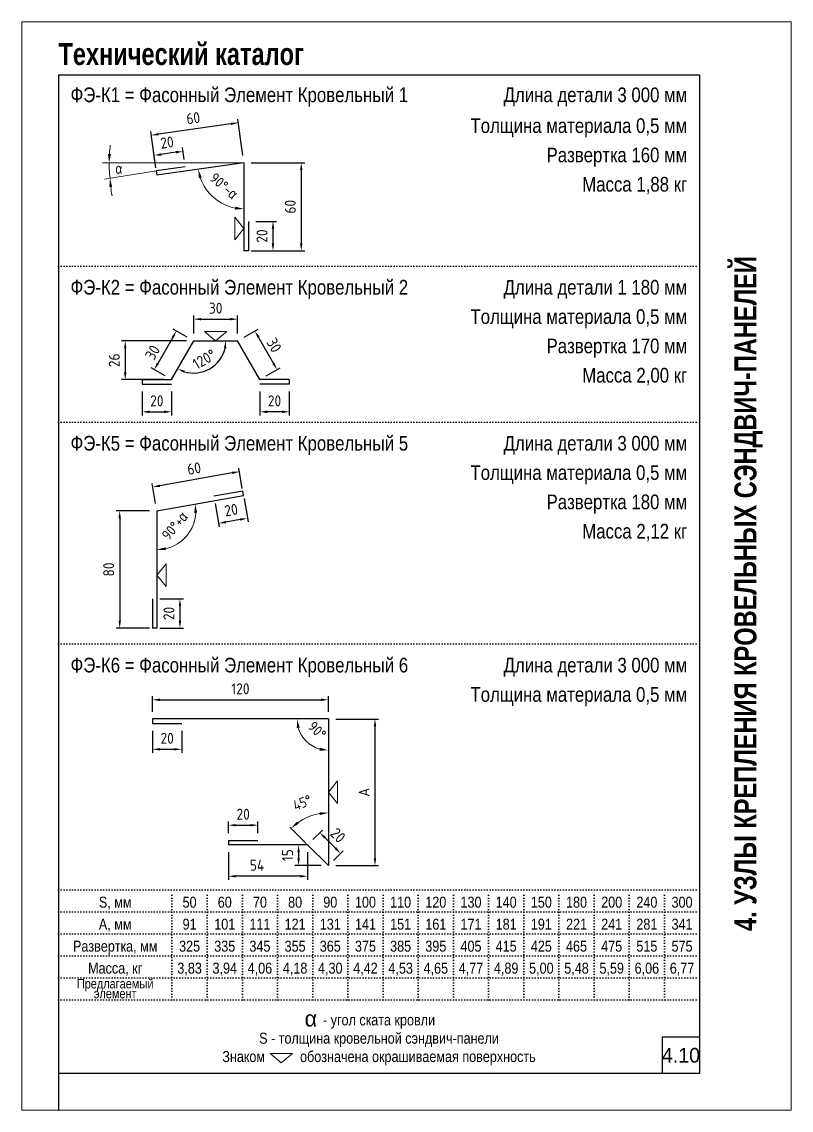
# Model space of a CAD drawing. Extents: x 5821 to 16321, y -13531 to 5774.
# Drawn here: x 15271 to 16321, y -9076 to -7591 of the extents above; entities that cross this region are included whole.
import ezdxf
from ezdxf.enums import TextEntityAlignment as Align

# ---------------------------------------------------------------- set-up
doc = ezdxf.new("R2010")
doc.units = 0
doc.header["$LTSCALE"] = 3
doc.linetypes.add('DOT2', pattern=[0.125, 0, -0.125])
doc.layers.get('0').update_dxf_attribs({"linetype": 'CONTINUOUS', "lineweight": 30})
doc.layers.get('DEFPOINTS').update_dxf_attribs({"linetype": 'CONTINUOUS'})
for name, color, linetype, lineweight in [('new_fill', 8, 'CONTINUOUS', 13), ('RAZMER', 7, 'CONTINUOUS', 9), ('Нащельники', 1, 'CONTINUOUS', 30)]:
    doc.layers.add(name, color=color, linetype=linetype, lineweight=lineweight)
doc.layers.add('Punktir', color=7, linetype='CONTINUOUS')
doc.styles.add('LOGO', font='HATTEN.TTF')
doc.styles.add('ROMANS', font='romans.shx', dxfattribs={"width": 0.85})
doc.styles.add('style1', font='ARIALN.TTF')
doc.styles.add('style2', font='impact.TTF')
doc.dimstyles.new('2.5', dxfattribs={"dimscale": 5, "dimtxt": 3, "dimasz": 2, "dimexe": 1, "dimexo": 2, "dimgap": 0, "dimtad": 0, "dimdec": 0, "dimlfac": 0.5, "dimzin": 9, "dimdsep": 46, "dimtxsty": 'ROMANS', "dimcen": -3, "dimdle": 1, "dimclrd": 256, "dimclre": 256, "dimclrt": 256, "dimadec": 0, "dimazin": 0, "dimtfac": 1, "dimtdec": 0, "dimtofl": 0, "dimtmove": 2, "dimatfit": 3, "dimfxl": 0, "dimtvp": 1, "dimtolj": 1, "dimtzin": 9, "dimarcsym": 0})
doc.dimstyles.get("Standard").update_dxf_attribs({"dimscale": 0, "dimtxt": 3, "dimasz": 3, "dimexe": 2.5, "dimexo": 2.5, "dimgap": 1.5, "dimtad": 0, "dimdec": 0, "dimzin": 9, "dimdsep": 46, "dimtxsty": 'ROMANS', "dimcen": -3, "dimdle": 1.25, "dimadec": 0, "dimazin": 0, "dimtfac": 0.75, "dimtdec": 0, "dimtofl": 0, "dimtmove": 2, "dimatfit": 3, "dimfxl": 0, "dimtvp": 1.5, "dimtolj": 1, "dimtzin": 0, "dimarcsym": 0})

# ---------------------------------------------------------------- blocks, each defined once
blk = doc.blocks.new('*D1216')
at = {"layer": 'DEFPOINTS', "color": 0, "transparency": 16777216}
for p in [(15447.7, -7746), (15574.3, -7783.6), (15455.5, -7800.6)]:
    blk.add_point(p, dxfattribs=at)
at = {"layer": 'RAZMER', "lineweight": -2, "transparency": 16777216}
for p, q in [((15556.6, -7730.5), (15457.6, -7744.6)), ((15572.9, -7773.7), (15565.8, -7724.1)), ((15454.1, -7790.7), (15447, -7741.1))]:
    blk.add_line(p, q, dxfattribs=at)
at = {"layer": 'RAZMER', "transparency": 16777216}
for points in [[(15556.4, -7728.8), (15556.8, -7732.1), (15566.5, -7729.1)], [(15457.4, -7743), (15457.8, -7746.3), (15447.7, -7746)]]:
    blk.add_solid(points, dxfattribs=at)
at = {"layer": 'RAZMER', "transparency": 16777216, "insert": (15505, -7722.7), "char_height": 15, "attachment_point": 5, "rotation": 8.1376, "style": 'ROMANS'}
blk.add_mtext('\\A1;60', dxfattribs=at)
blk = doc.blocks.new('*D1217')
at = {"layer": 'DEFPOINTS', "color": 0, "transparency": 16777216}
for p in [(15451.6, -7773.6), (15454.6, -7794.6), (15494.2, -7789)]:
    blk.add_point(p, dxfattribs=at)
at = {"layer": 'RAZMER', "lineweight": -2, "transparency": 16777216}
for p, q in [((15492.8, -7779.1), (15490.5, -7763)), ((15453.2, -7784.7), (15450.9, -7768.6)), ((15481.3, -7769.3), (15461.5, -7772.2))]:
    blk.add_line(p, q, dxfattribs=at)
at = {"layer": 'RAZMER', "transparency": 16777216}
for points in [[(15461.3, -7770.5), (15461.8, -7773.8), (15451.6, -7773.6)], [(15481.1, -7767.7), (15481.6, -7771), (15491.2, -7767.9)]]:
    blk.add_solid(points, dxfattribs=at)
at = {"layer": 'RAZMER', "transparency": 16777216, "insert": (15469.3, -7755.9), "char_height": 15, "attachment_point": 5, "rotation": 8.1376, "style": 'ROMANS'}
blk.add_mtext('\\A1;20', dxfattribs=at)
blk = doc.blocks.new('*D1218')
at = {"layer": 'DEFPOINTS', "color": 0, "transparency": 16777216}
for p in [(15574.3, -7783.6), (15574.3, -7903.6), (15652.5, -7903.6)]:
    blk.add_point(p, dxfattribs=at)
at = {"layer": 'RAZMER', "lineweight": -2, "transparency": 16777216}
for p, q in [((15584.3, -7783.6), (15657.5, -7783.6)), ((15652.5, -7793.6), (15652.5, -7893.6)), ((15584.3, -7903.6), (15657.5, -7903.6))]:
    blk.add_line(p, q, dxfattribs=at)
at = {"layer": 'RAZMER', "transparency": 16777216}
for points in [[(15650.8, -7793.6), (15654.1, -7793.6), (15652.5, -7783.6)], [(15650.8, -7893.6), (15654.1, -7893.6), (15652.5, -7903.6)]]:
    blk.add_solid(points, dxfattribs=at)
at = {"layer": 'RAZMER', "transparency": 16777216, "insert": (15637.5, -7843.6), "char_height": 15, "attachment_point": 5, "rotation": 90, "style": 'ROMANS'}
blk.add_mtext('\\A1;60', dxfattribs=at)
blk = doc.blocks.new('*D1219')
at = {"layer": 'DEFPOINTS', "color": 0, "transparency": 16777216}
for p in [(15580.3, -7863.6), (15580.3, -7903.6), (15613.9, -7903.6)]:
    blk.add_point(p, dxfattribs=at)
at = {"layer": 'RAZMER', "lineweight": -2, "transparency": 16777216}
for p, q in [((15590.3, -7863.6), (15618.9, -7863.6)), ((15613.9, -7873.6), (15613.9, -7893.6)), ((15590.3, -7903.6), (15618.9, -7903.6))]:
    blk.add_line(p, q, dxfattribs=at)
at = {"layer": 'RAZMER', "transparency": 16777216}
for points in [[(15612.2, -7873.6), (15615.6, -7873.6), (15613.9, -7863.6)], [(15612.2, -7893.6), (15615.6, -7893.6), (15613.9, -7903.6)]]:
    blk.add_solid(points, dxfattribs=at)
at = {"layer": 'RAZMER', "transparency": 16777216, "insert": (15598.9, -7883.6), "char_height": 15, "attachment_point": 5, "rotation": 90, "style": 'ROMANS'}
blk.add_mtext('\\A1;20', dxfattribs=at)
blk = doc.blocks.new('*D1220')
at = {"layer": 'DEFPOINTS', "color": 0, "transparency": 16777216}
for p in [(15574.3, -7783.6), (15574.3, -7783.6), (15455.5, -7800.6), (15523, -7820.1), (15574.3, -7903.6)]:
    blk.add_point(p, dxfattribs=at)
at = {"layer": 'RAZMER', "color": 0, "lineweight": 0, "transparency": 16777216}
blk.add_arc((15574.3, -7783.6), 63, 199.0673, 259.0703, dxfattribs=at)
at = {"layer": 'RAZMER', "color": 0, "transparency": 16777216}
for points in [[(15512.8, -7804.7), (15516.7, -7803.7), (15511.9, -7792.5)], [(15562.5, -7843.5), (15562.2, -7847.5), (15574.3, -7846.6)]]:
    blk.add_solid(points, dxfattribs=at)
at = {"layer": 'RAZMER', "color": 0, "transparency": 16777216, "insert": (15546.9, -7815.2), "char_height": 14, "attachment_point": 5, "rotation": 319.0688, "style": 'ROMANS'}
blk.add_mtext('\\A1;{\\Fromans.shx|c204;90}°{\\Fromans.shx|c204;-\\fGreekS|b0|i0|c204|p0;α}', dxfattribs=at)
blk = doc.blocks.new('*D1221')
at = {"layer": 'DEFPOINTS', "color": 0, "transparency": 16777216}
for p in [(15661.2, -8714.2), (15648.8, -8742.5), (15689.5, -8742.5)]:
    blk.add_point(p, dxfattribs=at)
at = {"layer": 'RAZMER', "lineweight": -2, "transparency": 16777216}
for p, q in [((15651.2, -8714.2), (15643.8, -8714.2)), ((15648.8, -8724.2), (15648.8, -8732.5)), ((15679.5, -8742.5), (15643.8, -8742.5))]:
    blk.add_line(p, q, dxfattribs=at)
at = {"layer": 'RAZMER', "transparency": 16777216}
for points in [[(15647.2, -8724.2), (15650.5, -8724.2), (15648.8, -8714.2)], [(15647.2, -8732.5), (15650.5, -8732.5), (15648.8, -8742.5)]]:
    blk.add_solid(points, dxfattribs=at)
at = {"layer": 'RAZMER', "transparency": 16777216, "insert": (15633.8, -8728.3), "char_height": 15, "attachment_point": 5, "rotation": 90, "style": 'ROMANS'}
blk.add_mtext('\\A1;{\\Fromans.shx|c204;15}', dxfattribs=at)
blk = doc.blocks.new('*D1222')
at = {"layer": 'DEFPOINTS', "color": 0, "transparency": 16777216}
for p in [(15689.5, -8516.3), (15449.5, -8542.6), (15689.5, -8542.5)]:
    blk.add_point(p, dxfattribs=at)
at = {"layer": 'RAZMER', "lineweight": -2, "transparency": 16777216}
for p, q in [((15449.5, -8532.6), (15449.5, -8511.3)), ((15459.5, -8516.3), (15679.5, -8516.3)), ((15689.5, -8532.5), (15689.5, -8511.3))]:
    blk.add_line(p, q, dxfattribs=at)
at = {"layer": 'RAZMER', "transparency": 16777216}
for points in [[(15459.5, -8514.6), (15459.5, -8517.9), (15449.5, -8516.3)], [(15679.5, -8514.6), (15679.5, -8517.9), (15689.5, -8516.3)]]:
    blk.add_solid(points, dxfattribs=at)
at = {"layer": 'RAZMER', "transparency": 16777216, "insert": (15569.5, -8501.3), "char_height": 15, "attachment_point": 5, "style": 'ROMANS'}
blk.add_mtext('\\A1;120', dxfattribs=at)
blk = doc.blocks.new('*D1223')
at = {"layer": 'DEFPOINTS', "color": 0, "transparency": 16777216}
for p in [(15689.5, -8542.5), (15689.5, -8742.5), (15753.1, -8742.5)]:
    blk.add_point(p, dxfattribs=at)
at = {"layer": 'RAZMER', "lineweight": -2, "transparency": 16777216}
for p, q in [((15699.5, -8542.5), (15758.1, -8542.5)), ((15753.1, -8552.5), (15753.1, -8732.5)), ((15699.5, -8742.5), (15758.1, -8742.5))]:
    blk.add_line(p, q, dxfattribs=at)
at = {"layer": 'RAZMER', "transparency": 16777216}
for points in [[(15751.4, -8552.5), (15754.8, -8552.5), (15753.1, -8542.5)], [(15751.4, -8732.5), (15754.8, -8732.5), (15753.1, -8742.5)]]:
    blk.add_solid(points, dxfattribs=at)
at = {"layer": 'RAZMER', "transparency": 16777216, "insert": (15738.1, -8642.5), "char_height": 15, "attachment_point": 5, "rotation": 90, "style": 'ROMANS'}
blk.add_mtext('\\A1;A', dxfattribs=at)
blk = doc.blocks.new('*D1224')
at = {"layer": 'DEFPOINTS', "color": 0, "transparency": 16777216}
for p in [(15449.5, -8548.6), (15489.5, -8548.5), (15489.5, -8583.8)]:
    blk.add_point(p, dxfattribs=at)
at = {"layer": 'RAZMER', "lineweight": -2, "transparency": 16777216}
for p, q in [((15449.5, -8558.6), (15449.5, -8588.8)), ((15489.5, -8558.5), (15489.5, -8588.8)), ((15459.5, -8583.8), (15479.5, -8583.8))]:
    blk.add_line(p, q, dxfattribs=at)
at = {"layer": 'RAZMER', "transparency": 16777216}
for points in [[(15459.5, -8582.2), (15459.5, -8585.5), (15449.5, -8583.8)], [(15479.5, -8582.2), (15479.5, -8585.5), (15489.5, -8583.8)]]:
    blk.add_solid(points, dxfattribs=at)
at = {"layer": 'RAZMER', "transparency": 16777216, "insert": (15469.5, -8568.8), "char_height": 15, "attachment_point": 5, "style": 'ROMANS'}
blk.add_mtext('\\A1;20', dxfattribs=at)
blk = doc.blocks.new('*D1225')
at = {"layer": 'DEFPOINTS', "color": 0, "transparency": 16777216}
for p in [(15593.2, -8687.4), (15553.2, -8708.2), (15593.2, -8708.2)]:
    blk.add_point(p, dxfattribs=at)
at = {"layer": 'RAZMER', "lineweight": -2, "transparency": 16777216}
for p, q in [((15553.2, -8698.2), (15553.2, -8682.4)), ((15593.2, -8698.2), (15593.2, -8682.4)), ((15563.2, -8687.4), (15583.2, -8687.4))]:
    blk.add_line(p, q, dxfattribs=at)
at = {"layer": 'RAZMER', "transparency": 16777216}
for points in [[(15563.2, -8685.7), (15563.2, -8689.1), (15553.2, -8687.4)], [(15583.2, -8685.7), (15583.2, -8689.1), (15593.2, -8687.4)]]:
    blk.add_solid(points, dxfattribs=at)
at = {"layer": 'RAZMER', "transparency": 16777216, "insert": (15573.2, -8672.4), "char_height": 15, "attachment_point": 5, "style": 'ROMANS'}
blk.add_mtext('\\A1;20', dxfattribs=at)
blk = doc.blocks.new('*D1226')
at = {"layer": 'DEFPOINTS', "color": 0, "transparency": 16777216}
for p in [(15661.2, -8714.2), (15706.1, -8725.8), (15689.5, -8742.5)]:
    blk.add_point(p, dxfattribs=at)
at = {"layer": 'RAZMER', "lineweight": -2, "transparency": 16777216}
for p, q in [((15668.3, -8707.1), (15681.4, -8694)), ((15684.9, -8704.6), (15699.1, -8718.7)), ((15696.6, -8735.4), (15709.7, -8722.3))]:
    blk.add_line(p, q, dxfattribs=at)
at = {"layer": 'RAZMER', "transparency": 16777216}
for points in [[(15686.1, -8703.4), (15683.7, -8705.8), (15677.8, -8697.5)], [(15700.2, -8717.6), (15697.9, -8719.9), (15706.1, -8725.8)]]:
    blk.add_solid(points, dxfattribs=at)
at = {"layer": 'RAZMER', "transparency": 16777216, "insert": (15702.6, -8701.1), "char_height": 15, "attachment_point": 5, "rotation": 315.0243, "style": 'ROMANS'}
blk.add_mtext('\\A1;20', dxfattribs=at)
blk = doc.blocks.new('*D1227')
at = {"layer": 'DEFPOINTS', "color": 0, "transparency": 16777216}
for p in [(15553.2, -8714.2), (15661.2, -8714.2), (15553.2, -8757)]:
    blk.add_point(p, dxfattribs=at)
at = {"layer": 'RAZMER', "lineweight": -2, "transparency": 16777216}
for p, q in [((15553.2, -8724.2), (15553.2, -8762)), ((15661.2, -8724.2), (15661.2, -8762)), ((15651.2, -8757), (15563.2, -8757))]:
    blk.add_line(p, q, dxfattribs=at)
at = {"layer": 'RAZMER', "transparency": 16777216}
for points in [[(15563.2, -8755.3), (15563.2, -8758.7), (15553.2, -8757)], [(15651.2, -8755.3), (15651.2, -8758.7), (15661.2, -8757)]]:
    blk.add_solid(points, dxfattribs=at)
at = {"layer": 'RAZMER', "transparency": 16777216, "insert": (15592.2, -8742), "char_height": 15, "attachment_point": 5, "style": 'ROMANS'}
blk.add_mtext('\\A1;54', dxfattribs=at)
blk = doc.blocks.new('*D1228')
at = {"layer": 'DEFPOINTS', "color": 0, "transparency": 16777216}
for p in [(15689.5, -8542.5), (15670.9, -8673), (15661.2, -8714.2), (15689.5, -8742.5), (15689.5, -8742.5)]:
    blk.add_point(p, dxfattribs=at)
at = {"layer": 'RAZMER', "color": 0, "lineweight": -2, "transparency": 16777216}
blk.add_line((15659.4, -8712.4), (15636.9, -8689.9), dxfattribs=at)
at = {"layer": 'RAZMER', "color": 0, "lineweight": 0, "transparency": 16777216}
blk.add_arc((15689.5, -8742.5), 71.9, 99.5764, 125.4479, dxfattribs=at)
at = {"layer": 'RAZMER', "color": 0, "transparency": 16777216}
for points in [[(15677.4, -8669.6), (15677.7, -8673.6), (15689.5, -8670.6)], [(15649.1, -8685.4), (15646.5, -8682.4), (15638.6, -8691.6)]]:
    blk.add_solid(points, dxfattribs=at)
at = {"layer": 'RAZMER', "color": 0, "transparency": 16777216, "insert": (15653.9, -8656.7), "char_height": 14, "attachment_point": 5, "rotation": 22.5121, "style": 'ROMANS'}
blk.add_mtext('\\A1;45°', dxfattribs=at)
blk = doc.blocks.new('*D1229')
at = {"layer": 'DEFPOINTS', "color": 0, "transparency": 16777216}
for p in [(15569.5, -8542.5), (15689.5, -8542.5), (15689.5, -8542.5), (15652.4, -8563.9), (15689.5, -8702.5)]:
    blk.add_point(p, dxfattribs=at)
at = {"layer": 'RAZMER', "color": 0, "lineweight": 0, "transparency": 16777216}
blk.add_arc((15689.5, -8542.5), 42.8, 196.1157, 253.8843, dxfattribs=at)
at = {"layer": 'RAZMER', "color": 0, "transparency": 16777216}
for points in [[(15646.4, -8554.6), (15650.4, -8554.1), (15646.7, -8542.5)], [(15677.9, -8581.6), (15677.3, -8585.6), (15689.5, -8585.3)]]:
    blk.add_solid(points, dxfattribs=at)
at = {"layer": 'RAZMER', "color": 0, "transparency": 16777216, "insert": (15674.1, -8557.9), "char_height": 14, "attachment_point": 5, "rotation": 315, "style": 'ROMANS'}
blk.add_mtext('\\A1;90°', dxfattribs=at)
blk = doc.blocks.new('*D1230')
at = {"layer": 'DEFPOINTS', "color": 0, "transparency": 16777216}
for p in [(15455.5, -8258.5), (15404.7, -8418.5), (15455.5, -8418.5)]:
    blk.add_point(p, dxfattribs=at)
at = {"layer": 'RAZMER', "lineweight": -2, "transparency": 16777216}
for p, q in [((15445.5, -8258.5), (15399.7, -8258.5)), ((15404.7, -8268.5), (15404.7, -8408.5)), ((15445.5, -8418.5), (15399.7, -8418.5))]:
    blk.add_line(p, q, dxfattribs=at)
at = {"layer": 'RAZMER', "transparency": 16777216}
for points in [[(15403.1, -8268.5), (15406.4, -8268.5), (15404.7, -8258.5)], [(15403.1, -8408.5), (15406.4, -8408.5), (15404.7, -8418.5)]]:
    blk.add_solid(points, dxfattribs=at)
at = {"layer": 'RAZMER', "transparency": 16777216, "insert": (15389.7, -8338.5), "char_height": 15, "attachment_point": 5, "rotation": 90, "style": 'ROMANS'}
blk.add_mtext('\\A1;80', dxfattribs=at)
blk = doc.blocks.new('*D1231')
at = {"layer": 'DEFPOINTS', "color": 0, "transparency": 16777216}
for p in [(15449.5, -8378.5), (15449.5, -8418.5), (15486.9, -8418.5)]:
    blk.add_point(p, dxfattribs=at)
at = {"layer": 'RAZMER', "lineweight": -2, "transparency": 16777216}
for p, q in [((15459.5, -8378.5), (15491.9, -8378.5)), ((15486.9, -8388.5), (15486.9, -8408.5)), ((15459.5, -8418.5), (15491.9, -8418.5))]:
    blk.add_line(p, q, dxfattribs=at)
at = {"layer": 'RAZMER', "transparency": 16777216}
for points in [[(15485.3, -8388.5), (15488.6, -8388.5), (15486.9, -8378.5)], [(15485.3, -8408.5), (15488.6, -8408.5), (15486.9, -8418.5)]]:
    blk.add_solid(points, dxfattribs=at)
at = {"layer": 'RAZMER', "transparency": 16777216, "insert": (15471.9, -8398.5), "char_height": 15, "attachment_point": 5, "rotation": 90, "style": 'ROMANS'}
blk.add_mtext('\\A1;20', dxfattribs=at)
blk = doc.blocks.new('*D1232')
at = {"layer": 'DEFPOINTS', "color": 0, "transparency": 16777216}
for p in [(15449.8, -8225.9), (15573.7, -8237.6), (15455.5, -8258.5)]:
    blk.add_point(p, dxfattribs=at)
at = {"layer": 'RAZMER', "lineweight": -2, "transparency": 16777216}
for p, q in [((15558.1, -8206.8), (15459.6, -8224.2)), ((15571.9, -8227.8), (15567.1, -8200.1)), ((15453.8, -8248.6), (15448.9, -8221))]:
    blk.add_line(p, q, dxfattribs=at)
at = {"layer": 'RAZMER', "transparency": 16777216}
for points in [[(15557.8, -8205.2), (15558.4, -8208.4), (15567.9, -8205.1)], [(15459.3, -8222.5), (15459.9, -8225.8), (15449.8, -8225.9)]]:
    blk.add_solid(points, dxfattribs=at)
at = {"layer": 'RAZMER', "transparency": 16777216, "insert": (15506.2, -8200.7), "char_height": 15, "attachment_point": 5, "rotation": 10, "style": 'ROMANS'}
blk.add_mtext('\\A1;60', dxfattribs=at)
blk = doc.blocks.new('*D1233')
at = {"layer": 'DEFPOINTS', "color": 0, "transparency": 16777216}
for p in [(15533.2, -8238.7), (15572.6, -8231.7), (15539.7, -8275.5)]:
    blk.add_point(p, dxfattribs=at)
at = {"layer": 'RAZMER', "lineweight": -2, "transparency": 16777216}
for p, q in [((15574.4, -8241.6), (15580, -8273.5)), ((15535, -8248.5), (15540.6, -8280.4)), ((15569.3, -8270.3), (15549.6, -8273.8))]:
    blk.add_line(p, q, dxfattribs=at)
at = {"layer": 'RAZMER', "transparency": 16777216}
for points in [[(15569, -8268.7), (15569.6, -8271.9), (15579.1, -8268.6)], [(15549.3, -8272.1), (15549.9, -8275.4), (15539.7, -8275.5)]]:
    blk.add_solid(points, dxfattribs=at)
at = {"layer": 'RAZMER', "transparency": 16777216, "insert": (15556.8, -8257.3), "char_height": 15, "attachment_point": 5, "rotation": 10, "style": 'ROMANS'}
blk.add_mtext('\\A1;20', dxfattribs=at)
blk = doc.blocks.new('*D1234')
at = {"layer": 'DEFPOINTS', "color": 0, "transparency": 16777216}
for p in [(15573.7, -8237.6), (15455.5, -8258.5), (15455.5, -8258.5), (15484.7, -8302.8), (15455.5, -8418.5)]:
    blk.add_point(p, dxfattribs=at)
at = {"layer": 'RAZMER', "color": 0, "lineweight": 0, "transparency": 16777216}
blk.add_arc((15455.5, -8258.5), 53.1, 282.9782, 357.0218, dxfattribs=at)
at = {"layer": 'RAZMER', "color": 0, "transparency": 16777216}
for points in [[(15506.5, -8261.3), (15510.5, -8261.1), (15507.8, -8249.2)], [(15467.6, -8312.2), (15467.2, -8308.2), (15455.5, -8311.6)]]:
    blk.add_solid(points, dxfattribs=at)
at = {"layer": 'RAZMER', "color": 0, "transparency": 16777216, "insert": (15479.9, -8279), "char_height": 14, "attachment_point": 5, "rotation": 50, "style": 'ROMANS'}
blk.add_mtext('\\A1;{\\Fromans.shx|c204;90°}+{\\fGreekS|b0|i0|c204|p0;α}', dxfattribs=at)
blk = doc.blocks.new('*D1235')
at = {"layer": 'DEFPOINTS', "color": 0, "transparency": 16777216}
for p in [(15435.4, -8085.5), (15475.4, -8085.5), (15475.4, -8123.4)]:
    blk.add_point(p, dxfattribs=at)
at = {"layer": 'RAZMER', "lineweight": -2, "transparency": 16777216}
for p, q in [((15435.4, -8095.5), (15435.4, -8128.4)), ((15475.4, -8095.5), (15475.4, -8128.4)), ((15445.4, -8123.4), (15465.4, -8123.4))]:
    blk.add_line(p, q, dxfattribs=at)
at = {"layer": 'RAZMER', "transparency": 16777216}
for points in [[(15445.4, -8121.7), (15445.4, -8125.1), (15435.4, -8123.4)], [(15465.4, -8121.7), (15465.4, -8125.1), (15475.4, -8123.4)]]:
    blk.add_solid(points, dxfattribs=at)
at = {"layer": 'RAZMER', "transparency": 16777216, "insert": (15455.4, -8108.4), "char_height": 15, "attachment_point": 5, "style": 'ROMANS'}
blk.add_mtext('\\A1;20', dxfattribs=at)
blk = doc.blocks.new('*D1236')
at = {"layer": 'DEFPOINTS', "color": 0, "transparency": 16777216}
for p in [(15505.7, -8026.6), (15451.8, -8066), (15475.4, -8079.5)]:
    blk.add_point(p, dxfattribs=at)
at = {"layer": 'RAZMER', "lineweight": -2, "transparency": 16777216}
for p, q in [((15497, -8021.6), (15477.8, -8010.6)), ((15477.1, -8021.8), (15456.8, -8057.3)), ((15466.7, -8074.5), (15447.5, -8063.5))]:
    blk.add_line(p, q, dxfattribs=at)
at = {"layer": 'RAZMER', "transparency": 16777216}
for points in [[(15475.7, -8021), (15478.6, -8022.6), (15482.1, -8013.1)], [(15455.3, -8056.5), (15458.2, -8058.2), (15451.8, -8066)]]:
    blk.add_solid(points, dxfattribs=at)
at = {"layer": 'RAZMER', "transparency": 16777216, "insert": (15449.5, -8042.4), "char_height": 15, "attachment_point": 5, "rotation": 60.1883, "style": 'ROMANS'}
blk.add_mtext('\\A1;30', dxfattribs=at)
blk = doc.blocks.new('*D1237')
at = {"layer": 'DEFPOINTS', "color": 0, "transparency": 16777216}
for p in [(15565.7, -7997), (15505.7, -8026.6), (15565.7, -8026.6)]:
    blk.add_point(p, dxfattribs=at)
at = {"layer": 'RAZMER', "lineweight": -2, "transparency": 16777216}
for p, q in [((15505.7, -8016.6), (15505.7, -7992)), ((15515.7, -7997), (15555.7, -7997)), ((15565.7, -8016.6), (15565.7, -7992))]:
    blk.add_line(p, q, dxfattribs=at)
at = {"layer": 'RAZMER', "transparency": 16777216}
for points in [[(15515.7, -7995.3), (15515.7, -7998.6), (15505.7, -7997)], [(15555.7, -7995.3), (15555.7, -7998.6), (15565.7, -7997)]]:
    blk.add_solid(points, dxfattribs=at)
at = {"layer": 'RAZMER', "transparency": 16777216, "insert": (15535.7, -7982), "char_height": 15, "attachment_point": 5, "style": 'ROMANS'}
blk.add_mtext('\\A1;30', dxfattribs=at)
blk = doc.blocks.new('*D1238')
at = {"layer": 'DEFPOINTS', "color": 0, "transparency": 16777216}
for p in [(15505.7, -8026.6), (15412.3, -8079.5), (15475.4, -8079.5)]:
    blk.add_point(p, dxfattribs=at)
at = {"layer": 'RAZMER', "lineweight": -2, "transparency": 16777216}
for p, q in [((15495.7, -8026.6), (15407.3, -8026.6)), ((15412.3, -8036.6), (15412.3, -8069.5)), ((15465.4, -8079.5), (15407.3, -8079.5))]:
    blk.add_line(p, q, dxfattribs=at)
at = {"layer": 'RAZMER', "transparency": 16777216}
for points in [[(15410.6, -8036.6), (15413.9, -8036.6), (15412.3, -8026.6)], [(15410.6, -8069.5), (15413.9, -8069.5), (15412.3, -8079.5)]]:
    blk.add_solid(points, dxfattribs=at)
at = {"layer": 'RAZMER', "transparency": 16777216, "insert": (15397.3, -8053.1), "char_height": 15, "attachment_point": 5, "rotation": 90, "style": 'ROMANS'}
blk.add_mtext('\\A1;26', dxfattribs=at)
blk = doc.blocks.new('*D1239')
at = {"layer": 'DEFPOINTS', "color": 0, "transparency": 16777216}
for p in [(15505.7, -8026.6), (15505.7, -8026.6), (15559.7, -8026.6), (15513.4, -8069.9), (15475.4, -8079.5)]:
    blk.add_point(p, dxfattribs=at)
at = {"layer": 'RAZMER', "lineweight": -2, "transparency": 16777216}
blk.add_arc((15505.7, -8026.6), 43.9, 253.2534, 346.9349, dxfattribs=at)
at = {"layer": 'RAZMER', "transparency": 16777216}
for points in [[(15546.8, -8036.4), (15550.1, -8036.7), (15549.6, -8026.6)], [(15492.4, -8070.2), (15493.7, -8067.2), (15483.8, -8064.8)]]:
    blk.add_solid(points, dxfattribs=at)
at = {"layer": 'RAZMER', "transparency": 16777216, "insert": (15520.2, -8051.7), "char_height": 15, "attachment_point": 5, "rotation": 30.0942, "style": 'ROMANS'}
blk.add_mtext('\\A1;120°', dxfattribs=at)
blk = doc.blocks.new('*D1240')
at = {"layer": 'DEFPOINTS', "color": 0, "transparency": 16777216}
for p in [(15565.7, -8026.6), (15619.6, -8066), (15596, -8079.5)]:
    blk.add_point(p, dxfattribs=at)
at = {"layer": 'RAZMER', "lineweight": -2, "transparency": 16777216}
for p, q in [((15574.4, -8021.6), (15593.6, -8010.6)), ((15594.2, -8021.8), (15614.6, -8057.3)), ((15604.7, -8074.5), (15623.9, -8063.5))]:
    blk.add_line(p, q, dxfattribs=at)
at = {"layer": 'RAZMER', "transparency": 16777216}
for points in [[(15595.7, -8021), (15592.8, -8022.6), (15589.2, -8013.1)], [(15616, -8056.5), (15613.1, -8058.2), (15619.6, -8066)]]:
    blk.add_solid(points, dxfattribs=at)
at = {"layer": 'RAZMER', "transparency": 16777216, "insert": (15615.4, -8032.5), "char_height": 15, "attachment_point": 5, "rotation": 299.8117, "style": 'ROMANS'}
blk.add_mtext('\\A1;30', dxfattribs=at)
blk = doc.blocks.new('*D1241')
at = {"layer": 'DEFPOINTS', "color": 0, "transparency": 16777216}
for p in [(15596, -8085.5), (15636, -8085.5), (15596, -8123.4)]:
    blk.add_point(p, dxfattribs=at)
at = {"layer": 'RAZMER', "lineweight": -2, "transparency": 16777216}
for p, q in [((15596, -8095.5), (15596, -8128.4)), ((15636, -8095.5), (15636, -8128.4)), ((15626, -8123.4), (15606, -8123.4))]:
    blk.add_line(p, q, dxfattribs=at)
at = {"layer": 'RAZMER', "transparency": 16777216}
for points in [[(15606, -8121.7), (15606, -8125.1), (15596, -8123.4)], [(15626, -8121.7), (15626, -8125.1), (15636, -8123.4)]]:
    blk.add_solid(points, dxfattribs=at)
at = {"layer": 'RAZMER', "transparency": 16777216, "insert": (15616, -8108.4), "char_height": 15, "attachment_point": 5, "style": 'ROMANS'}
blk.add_mtext('\\A1;20', dxfattribs=at)

msp = doc.modelspace()

# ---------------------------------------------------------------- linework, layer by layer
at = {"color": 1}
for p, q in [((16196.09, -7664.09), (15321.09, -7664.09)), ((15321.09, -7664.09), (15321.09, -9076.24)), ((16196.09, -7664.09), (16196.09, -9026.24)), ((16145.18, -8976.24), (16196.09, -8976.24)), ((16145.18, -8976.24), (16145.18, -9026.24)), ((16196.09, -9026.24), (15321.09, -9026.24))]:
    msp.add_line(p, q, dxfattribs=at)
at = {"layer": 'Punktir', "linetype": 'DOT2', "ltscale": 10}
for p, q in [((15321.09, -7924.63), (16196.09, -7924.63)), ((15321.09, -8137.44), (16196.09, -8137.44)), ((15321.09, -8440.14), (16196.09, -8440.14)), ((15321.09, -8775.47), (16196.09, -8775.47)), ((15476.09, -8925.47), (15476.09, -8775.47)), ((15524.09, -8925.47), (15524.09, -8775.47)), ((15572.09, -8925.47), (15572.09, -8775.47)), ((15620.09, -8925.47), (15620.09, -8775.47)), ((15668.09, -8925.47), (15668.09, -8775.47)), ((15716.09, -8925.47), (15716.09, -8775.47)), ((15764.09, -8925.47), (15764.09, -8775.47)), ((15812.09, -8925.47), (15812.09, -8775.47)), ((15860.09, -8925.47), (15860.09, -8775.47)), ((15908.09, -8925.47), (15908.09, -8775.47)), ((15956.09, -8925.47), (15956.09, -8775.47)), ((16004.09, -8925.47), (16004.09, -8775.47)), ((16052.09, -8925.47), (16052.09, -8775.47)), ((16100.09, -8925.47), (16100.09, -8775.47)), ((16148.09, -8925.47), (16148.09, -8775.47)), ((15321.09, -8805.47), (16196.09, -8805.47)), ((15321.09, -8835.47), (16196.09, -8835.47)), ((15321.09, -8865.47), (16196.09, -8865.47)), ((15321.09, -8895.47), (16196.09, -8895.47)), ((15321.09, -8925.47), (16196.09, -8925.47))]:
    msp.add_line(p, q, dxfattribs=at)
at = {"layer": 'RAZMER'}
for p, q in [((15574.29, -7783.6), (15381.4, -7783.6)), ((15384.07, -7805.98), (15454.65, -7794.65)), ((15561.63, -7857.87), (15561.63, -7888.65)), ((15574.29, -7873.26), (15561.63, -7857.87)), ((15574.29, -7873.26), (15561.63, -7888.65)), ((15551.07, -8013.96), (15520.28, -8013.96)), ((15535.67, -8026.62), (15520.28, -8013.96)), ((15535.67, -8026.62), (15551.07, -8013.96)), ((15455.5, -8346.4), (15468.15, -8331.01)), ((15468.15, -8331.01), (15468.15, -8361.8)), ((15455.5, -8346.4), (15468.15, -8361.8)), ((15689.5, -8642.45), (15702.15, -8627.06)), ((15702.15, -8627.06), (15702.15, -8657.85)), ((15689.5, -8642.45), (15702.15, -8657.85)), ((15625.29, -9011.69), (15609.89, -8999.03)), ((15640.68, -8999.03), (15609.89, -8999.03)), ((15625.29, -9011.69), (15640.68, -8999.03))]:
    msp.add_line(p, q, dxfattribs=at)
msp.add_lwpolyline([(15271.09, -7591.24), (16321.09, -7591.24), (16321.09, -9076.24), (15271.09, -9076.24)], close=True, dxfattribs=at)
at = {"layer": 'RAZMER', "lineweight": 0}
for centre, start, end in [((15574.29, -7783.6), 172.52509, 176.26254), ((15574.29, -7783.6), 180, 186.59986), ((15575.28, -7795.56), 186.59986, 190.33732)]:
    msp.add_arc(centre, 183.99, start, end, dxfattribs=at)
at = {"layer": 'RAZMER'}
for points in [[(15392.68, -7771.67), (15388.69, -7771.54), (15390.29, -7783.6)], [(15390.51, -7816.87), (15394.5, -7816.54), (15391.51, -7804.75)]]:
    msp.add_solid(points, dxfattribs=at)
at = {"layer": 'Нащельники'}
for p, q in [((15494.25, -7788.99), (15454.65, -7794.65)), ((15454.65, -7794.65), (15455.5, -7800.59)), ((15574.29, -7783.6), (15455.5, -7800.59)), ((15574.29, -7783.6), (15574.29, -7903.6)), ((15580.29, -7863.6), (15580.29, -7903.6)), ((15580.29, -7903.6), (15574.29, -7903.6)), ((15475.36, -8079.52), (15505.67, -8026.62)), ((15505.67, -8026.62), (15565.67, -8026.62)), ((15595.99, -8079.52), (15565.67, -8026.62)), ((15435.36, -8079.52), (15435.36, -8085.52)), ((15435.36, -8079.52), (15475.36, -8079.52)), ((15435.36, -8085.52), (15475.36, -8085.52)), ((15635.99, -8079.52), (15595.99, -8079.52)), ((15635.99, -8085.52), (15595.99, -8085.52)), ((15635.99, -8079.52), (15635.99, -8085.52)), ((15455.5, -8258.46), (15573.67, -8237.62)), ((15572.63, -8231.71), (15533.24, -8238.66)), ((15573.67, -8237.62), (15572.63, -8231.71)), ((15455.5, -8258.46), (15455.5, -8418.46)), ((15449.5, -8378.46), (15449.5, -8418.46)), ((15455.5, -8418.46), (15449.5, -8418.46)), ((15449.5, -8542.45), (15449.5, -8548.45)), ((15689.5, -8542.45), (15449.5, -8542.45)), ((15449.5, -8548.45), (15489.5, -8548.45)), ((15689.5, -8542.45), (15689.5, -8742.45)), ((15553.2, -8708.18), (15553.2, -8714.18)), ((15553.2, -8708.18), (15593.2, -8708.18)), ((15661.2, -8714.18), (15553.2, -8714.18)), ((15689.5, -8742.45), (15661.2, -8714.18))]:
    msp.add_line(p, q, dxfattribs=at)

# ---------------------------------------------------------------- texts
at = {"style": 'style1'}
for s, p in [('ФЭ-К1 = Фасонный Элемент Кровельный 1', (15337.63, -7700.91)), ('ФЭ-К2 = Фасонный Элемент Кровельный 2', (15337.63, -7963.44)), ('ФЭ-К5 = Фасонный Элемент Кровельный 5', (15337.63, -8176.26)), ('ФЭ-К6 = Фасонный Элемент Кровельный 6', (15337.63, -8478.96))]:
    msp.add_text(s, height=20, dxfattribs=at).set_placement(p)
for s, p in [('Длина детали 3 000 мм', (16179.09, -7700.91)), ('Толщина материала 0,5 мм', (16179.09, -7742.95)), ('Развертка 160 мм', (16179.09, -7782.93)), ('Масса 1,88 кг', (16179.09, -7822.93)), ('Длина детали 1 180 мм', (16179.09, -7963.44)), ('Толщина материала 0,5 мм', (16179.09, -8003.48)), ('Развертка 170 мм', (16179.09, -8043.46)), ('Масса 2,00 кг', (16179.09, -8083.46)), ('Длина детали 3 000 мм', (16179.09, -8176.26)), ('Длина детали 3 000 мм', (16179.09, -8176.26)), ('Толщина материала 0,5 мм', (16179.09, -8216.3)), ('Толщина материала 0,5 мм', (16179.09, -8216.3)), ('Развертка 180 мм', (16179.09, -8256.28)), ('Масса 2,12 кг', (16179.09, -8296.28)), ('Длина детали 3 000 мм', (16179.09, -8478.96)), ('Длина детали 3 000 мм', (16179.09, -8478.96)), ('Толщина материала 0,5 мм', (16179.09, -8519)), ('Толщина материала 0,5 мм', (16179.09, -8519))]:
    msp.add_text(s, height=20, dxfattribs=at).set_placement(p, align=Align.RIGHT)
for s, height, p in [('S, мм', 15, (15398.59, -8799.9)), ('50', 15, (15500.09, -8799.9)), ('60', 15, (15548.09, -8799.9)), ('70', 15, (15596.09, -8799.9)), ('80', 15, (15644.09, -8799.9)), ('90', 15, (15692.09, -8799.9)), ('100', 15, (15740.09, -8799.9)), ('110', 15, (15788.09, -8799.9)), ('120', 15, (15836.09, -8799.9)), ('130', 15, (15884.09, -8799.9)), ('140', 15, (15932.09, -8799.9)), ('150', 15, (15980.09, -8799.9)), ('180', 15, (16028.09, -8799.9)), ('200', 15, (16076.09, -8799.9)), ('240', 15, (16124.09, -8799.9)), ('300', 15, (16172.09, -8799.9)), ('А, мм', 15, (15398.59, -8829.9)), ('91', 15, (15500.09, -8829.9)), ('101', 15, (15548.09, -8829.9)), ('111', 15, (15596.09, -8829.9)), ('121', 15, (15644.09, -8829.9)), ('131', 15, (15692.09, -8829.9)), ('141', 15, (15740.09, -8829.9)), ('151', 15, (15788.09, -8829.9)), ('161', 15, (15836.09, -8829.9)), ('171', 15, (15884.09, -8829.9)), ('181', 15, (15932.09, -8829.9)), ('191', 15, (15980.09, -8829.9)), ('221', 15, (16028.09, -8829.9)), ('241', 15, (16076.09, -8829.9)), ('281', 15, (16124.09, -8829.9)), ('341', 15, (16172.09, -8829.9)), ('Развертка, мм', 15, (15398.59, -8859.9)), ('325', 15, (15500.09, -8859.9)), ('335', 15, (15548.09, -8859.9)), ('345', 15, (15596.09, -8859.9)), ('355', 15, (15644.09, -8859.9)), ('365', 15, (15692.09, -8859.9)), ('375', 15, (15740.09, -8859.9)), ('385', 15, (15788.09, -8859.9)), ('395', 15, (15836.09, -8859.9)), ('405', 15, (15884.09, -8859.9)), ('415', 15, (15932.09, -8859.9)), ('425', 15, (15980.09, -8859.9)), ('465', 15, (16028.09, -8859.9)), ('475', 15, (16076.09, -8859.9)), ('515', 15, (16124.09, -8859.9)), ('575', 15, (16172.09, -8859.9)), ('Масса, кг', 15, (15398.59, -8889.9)), ('3,83', 15, (15500.09, -8889.9)), ('3,94', 15, (15548.09, -8889.9)), ('4,06', 15, (15596.09, -8889.9)), ('4,18', 15, (15644.09, -8889.9)), ('4,30', 15, (15692.09, -8889.9)), ('4,42', 15, (15740.09, -8889.9)), ('4,53', 15, (15788.09, -8889.9)), ('4,65', 15, (15836.09, -8889.9)), ('4,77', 15, (15884.09, -8889.9)), ('4,89', 15, (15932.09, -8889.9)), ('5,00', 15, (15980.09, -8889.9)), ('5,48', 15, (16028.09, -8889.9)), ('5,59', 15, (16076.09, -8889.9)), ('6,06', 15, (16124.09, -8889.9)), ('6,77', 15, (16172.09, -8889.9)), ('Предлагаемый', 13, (15398.59, -8910.06)), ('элемент', 13, (15398.59, -8923.47)), ('- угол ската кровли', 15, (15758.59, -8960.5)), ('S - толщина кровельной сэндвич-панели', 15, (15758.59, -8985.5)), ('Знаком          обозначена окрашиваемая поверхность', 15, (15758.59, -9010.5))]:
    msp.add_text(s, height=height, dxfattribs=at).set_placement(p, align=Align.CENTER)
at = {"insert": (15665.56, -8951.39), "char_height": 13, "attachment_point": 5, "style": 'style1'}
msp.add_mtext('\\A1;{\\fGreekS|b0|i0|c204|p0;\\H1.667x;a}', dxfattribs=at)
at = {"layer": 'new_fill', "style": 'style2'}
msp.add_text('Технический каталог', height=30, dxfattribs=at).set_placement((15321.1, -7650.19))
msp.add_text('4. УЗЛЫ КРЕПЛЕНИЯ КРОВЕЛЬНЫХ СЭНДВИЧ-ПАНЕЛЕЙ', height=30, rotation=90, dxfattribs=at).set_placement((16258.59, -8371.36), align=Align.MIDDLE_CENTER)
at = {"layer": 'new_fill', "style": 'LOGO'}
msp.add_text('4.10', height=20, dxfattribs=at).set_placement((16170.64, -9001.24), align=Align.MIDDLE_CENTER)
at = {"layer": 'RAZMER', "insert": (15403.6, -7791.73), "char_height": 14, "attachment_point": 5, "style": 'ROMANS'}
msp.add_mtext('\\A1;{\\fGreekS|b0|i0|c204|p0;α}', dxfattribs=at)

# ---------------------------------------------------------------- dimensions: what is measured, and where the dimension line sits
at = {"layer": 'RAZMER'}
for p1, p2, distance, picture, middle in [((15574.29, -7783.6), (15455.5, -7800.59), -55.1, '*D1216', (15504.97, -7722.7)), ((15494.25, -7788.99), (15454.65, -7794.65), -21.27, '*D1217', (15469.31, -7755.92)), ((15661.2, -8714.18), (15689.5, -8742.45), 23.53, '*D1226', (15702.58, -8701.06))]:
    dim = msp.add_aligned_dim(p1=p1, p2=p2, distance=distance, dimstyle='2.5', dxfattribs=at)
    dim.commit()
    dim.dimension.update_dxf_attribs({"geometry": picture, "text_midpoint": middle})
for base, line1, line2, text, picture, middle in [((15522.95, -7820.12), ((15574.29, -7783.6), (15574.29, -7903.6)), ((15574.29, -7783.6), (15455.5, -7800.59)), '{\\Fromans.shx|c204;90}°{\\Fromans.shx|c204;-\\fGreekS|b0|i0|c204|p0;α}', '*D1220', (15546.91, -7815.18)), ((15484.67, -8302.82), ((15455.5, -8258.46), (15455.5, -8418.46)), ((15455.5, -8258.46), (15573.67, -8237.62)), '{\\Fromans.shx|c204;90°}+{\\fGreekS|b0|i0|c204|p0;α}', '*D1234', (15479.92, -8278.95))]:
    dim = msp.add_angular_dim_2l(base=base, line1=line1, line2=line2, text=text, dimstyle='Standard', override={"dimscale": 1, "dimtxt": 14, "dimasz": 12, "dimlwd": 0}, dxfattribs=at)
    dim.commit()
    dim.dimension.update_dxf_attribs({"geometry": picture, "text_midpoint": middle})
for base, p1, p2, angle, picture, middle in [((15652.48, -7903.6), (15574.29, -7783.6), (15574.29, -7903.6), 90, '*D1218', (15637.48, -7843.6)), ((15613.91, -7903.6), (15580.29, -7863.6), (15580.29, -7903.6), 90, '*D1219', (15598.91, -7883.6)), ((15412.28, -8079.52), (15505.67, -8026.62), (15475.36, -8079.52), 90, '*D1238', (15397.28, -8053.07)), ((15449.76, -8225.9), (15573.67, -8237.62), (15455.5, -8258.46), 190, '*D1232', (15506.24, -8200.71)), ((15539.74, -8275.51), (15572.63, -8231.71), (15533.24, -8238.66), 10, '*D1233', (15556.83, -8257.27)), ((15404.73, -8418.46), (15455.5, -8258.46), (15455.5, -8418.46), 90, '*D1230', (15389.73, -8338.46)), ((15486.92, -8418.46), (15449.5, -8378.46), (15449.5, -8418.46), 90, '*D1231', (15471.92, -8398.46))]:
    dim = msp.add_linear_dim(base=base, p1=p1, p2=p2, angle=angle, dimstyle='2.5', dxfattribs=at)
    dim.commit()
    dim.dimension.update_dxf_attribs({"geometry": picture, "text_midpoint": middle})
for base, p1, p2, picture, middle in [((15565.67, -7996.98), (15505.67, -8026.62), (15565.67, -8026.62), '*D1237', (15535.67, -7981.98)), ((15475.36, -8123.4), (15435.36, -8085.52), (15475.36, -8085.52), '*D1235', (15455.36, -8108.4)), ((15689.5, -8516.26), (15449.5, -8542.55), (15689.5, -8542.45), '*D1222', (15569.5, -8501.26)), ((15489.5, -8583.84), (15449.5, -8548.55), (15489.5, -8548.54), '*D1224', (15469.5, -8568.84)), ((15593.19, -8687.4), (15553.2, -8708.18), (15593.19, -8708.16), '*D1225', (15573.19, -8672.4))]:
    dim = msp.add_linear_dim(base=base, p1=p1, p2=p2, dimstyle='2.5', dxfattribs=at)
    dim.commit()
    dim.dimension.update_dxf_attribs({"geometry": picture, "text_midpoint": middle})
for base, p1, p2, angle, picture, middle in [((15451.79, -8066.02), (15505.67, -8026.62), (15475.36, -8079.52), 240.1883, '*D1236', (15449.55, -8042.41)), ((15619.56, -8066.02), (15565.67, -8026.62), (15595.99, -8079.52), 299.8117, '*D1240', (15615.44, -8032.54))]:
    dim = msp.add_linear_dim(base=base, p1=p1, p2=p2, angle=angle, dimstyle='2.5', dxfattribs=at)
    dim.commit()
    dim.dimension.update_dxf_attribs({"geometry": picture, "text_midpoint": middle, "dimtype": 161})
dim = msp.add_angular_dim_2l(base=(15513.4, -8069.88), line1=((15475.36, -8079.52), (15505.67, -8026.62)), line2=((15505.67, -8026.62), (15559.67, -8026.62)), dimstyle='2.5', dxfattribs=at)
dim.commit()
dim.dimension.update_dxf_attribs({"geometry": '*D1239', "text_midpoint": (15520.19, -8051.66)})
dim = msp.add_linear_dim(base=(15595.99, -8123.4), p1=(15635.99, -8085.52), p2=(15595.99, -8085.52), angle=180, dimstyle='2.5', override={"dimlfac": 0.5, "dimtxsty": 'ROMANS', "dimsah": 1, "dimtolj": 1}, dxfattribs=at)
dim.commit()
dim.dimension.update_dxf_attribs({"geometry": '*D1241', "text_midpoint": (15615.99, -8108.4)})
for base, line1, line2, picture, middle in [((15652.43, -8563.86), ((15689.5, -8542.45), (15689.5, -8702.45)), ((15689.5, -8542.45), (15569.5, -8542.45)), '*D1229', (15674.08, -8557.87)), ((15670.88, -8673.02), ((15689.5, -8542.45), (15689.5, -8742.45)), ((15689.5, -8742.45), (15661.2, -8714.18)), '*D1228', (15653.94, -8656.65))]:
    dim = msp.add_angular_dim_2l(base=base, line1=line1, line2=line2, dimstyle='Standard', override={"dimscale": 1, "dimtxt": 14, "dimasz": 12, "dimlwd": 0}, dxfattribs=at)
    dim.commit()
    dim.dimension.update_dxf_attribs({"geometry": picture, "text_midpoint": middle})
for base, p1, text, picture, middle in [((15753.09, -8742.45), (15689.5, -8542.45), 'A', '*D1223', (15738.09, -8642.45)), ((15648.84, -8742.45), (15661.2, -8714.18), '{\\Fromans.shx|c204;15}', '*D1221', (15633.84, -8728.32))]:
    dim = msp.add_linear_dim(base=base, p1=p1, p2=(15689.5, -8742.45), angle=90, text=text, dimstyle='2.5', dxfattribs=at)
    dim.commit()
    dim.dimension.update_dxf_attribs({"geometry": picture, "text_midpoint": middle})
dim = msp.add_linear_dim(base=(15553.2, -8757), p1=(15661.2, -8714.18), p2=(15553.2, -8714.18), dimstyle='2.5', dxfattribs=at)
dim.commit()
dim.dimension.update_dxf_attribs({"geometry": '*D1227', "text_midpoint": (15592.21, -8742), "dimtype": 160})

doc.saveas('drawing.dxf')
